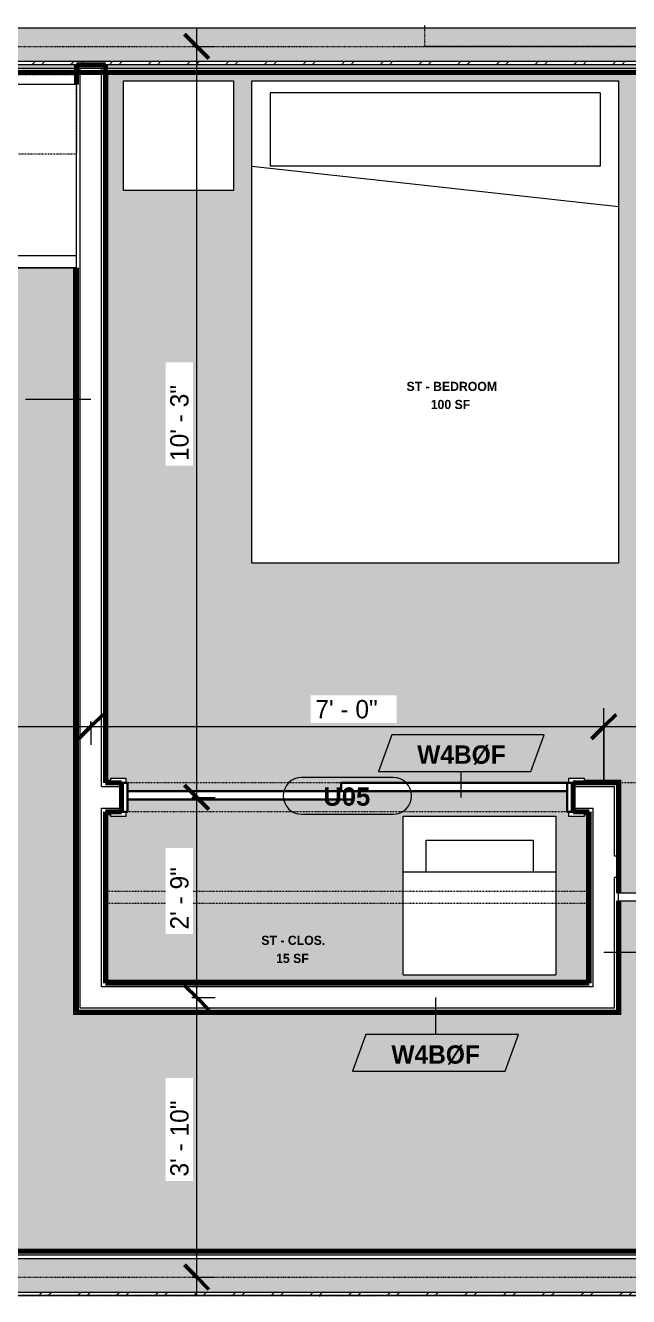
# Model space of a CAD drawing. Header units: inches. Extents: x -3857 to -1458, y -18 to 10849.
# Drawn here: x -1713.4 to -1614.7, y 10345.4 to 10553.6 of the extents above; entities that cross this region are included whole.
import ezdxf

# ---------------------------------------------------------------- set-up
doc = ezdxf.new("R2010")
doc.units = ezdxf.units.IN
doc.header["$MEASUREMENT"] = 0
doc.linetypes.add('Dash', pattern=[0.25, 0.125, -0.125])
doc.linetypes.add('Dash 3_32_', pattern=[0.1875, 0.09375, -0.09375])
for name, color, linetype, lineweight in [('0-6', 130, 'Continuous', 5), ('A-ANNO-DIMS', 211, 'Continuous', 9), ('A-ANNO-DIMS-32', 211, 'Continuous', 9), ('A-AREA-IDEN', 2, 'Continuous', 9), ('A-DETL-1', 90, 'Dash 3_32_', 18), ('A-DOOR', 31, 'Continuous', 18), ('A-DOOR-3', 31, 'Continuous', 9), ('A-DOOR-4', 31, 'Continuous', 30), ('A-DOOR-5', 31, 'Continuous', 70), ('A-DOOR-FRAM-3', 31, 'Continuous', 30), ('A-DOOR-IDEN', 31, 'Continuous', 9), ('A-WALL', 113, 'Continuous', 18), ('A-WALL-1', 113, 'Continuous', 70), ('A-WALL-4', 250, 'Continuous', 18), ('A-WALL-IDEN', 211, 'Continuous', 9), ('A-WALL-PATT-1', 50, 'Continuous', 9), ('A-WALL-PATT-2', 8, 'Continuous', 9), ('A-WALL-PATT-3', 253, 'Continuous', 9), ('I-FURN', 30, 'Continuous', 9), ('I-FURN-HDLN', 30, 'Dash', 9), ('I-WALL-2', 7, 'Continuous', 70), ('P-SANR-FIXT', 6, 'Continuous', 9), ('Q-CASE', 31, 'Continuous', 9), ('Q-CASE-2', 31, 'Dash', 9), ('Q-CASE-HDLN', 31, 'Dash', 9), ('Q-SPCQ', 91, 'Continuous', 9)]:
    doc.layers.add(name, color=color, linetype=linetype, lineweight=lineweight)
doc.layers.add('A-AREA-PATT-1', color=255, linetype='Continuous', lineweight=9, transparency=1)
doc.styles.add('Arial_B', font='arialbd.ttf', dxfattribs={"height": 3})
doc.styles.add('Century Gothic', font='ufonts.com_century-gothic.ttf', dxfattribs={"height": 3})
doc.styles.add('Century Gothic_B', font='GOTHICB.TTF', dxfattribs={"height": 3})
doc.styles.add('Century Gothic_B_1', font='GOTHICB.TTF', dxfattribs={"height": 1.5})
doc.dimstyles.new('OD_1__HACK_2', dxfattribs={"dimscale": 12, "dimtxt": 3.132505, "dimasz": 0.333333, "dimexe": 0.25, "dimexo": 0.166667, "dimgap": 0.041667, "dimtad": 1, "dimdec": 0, "dimzin": 3, "dimdsep": 46, "dimlunit": 4, "dimtxsty": 'Century Gothic', "dimblk1": 'OBLIQUE', "dimblk2": 'OBLIQUE', "dimsah": 1, "dimcen": 0.09, "dimdle": 0.25, "dimazin": 0, "dimtfac": 1, "dimtdec": 4, "dimtix": 1, "dimtmove": 0, "dimatfit": 3, "dimfxl": 1, "dimtvp": 1, "dimtfill": 1, "dimfrac": 2, "dimtolj": 1, "dimtzin": 0, "dimarcsym": 2})
pattern_1 = [(0, (0, 0), (10.24, 2.56), [0.422, -7.258, 0.422, -7.258, -40.96]), (0, (0, 0), (10.24, 2.56), [-15.36, 0.422, -14.938, 0.422, -7.258, -17.92]), (0, (0, 0), (10.24, 2.56), [-38.4, 0.422, -4.698, 0.422, -12.378]), (120, (3.84, 1.28), (-7.33702503, 7.58810013), [0.422, -7.258, 0.422, -7.258, -40.96]), (120, (3.84, 1.28), (-7.33702503, 7.58810013), [-15.36, 0.422, -14.938, 0.422, -7.258, -17.92]), (120, (3.84, 1.28), (-7.33702503, 7.58810013), [-38.4, 0.422, -4.698, 0.422, -12.378]), (240, (5.12, 6.4), (-2.90297497, -10.14810013), [0.422, -7.258, 0.422, -7.258, -40.96]), (240, (5.12, 6.4), (-2.90297497, -10.14810013), [-15.36, 0.422, -14.938, 0.422, -7.258, -17.92]), (240, (5.12, 6.4), (-2.90297497, -10.14810013), [-38.4, 0.422, -4.698, 0.422, -12.378])]
pattern_2 = [(161.57, (0.16, 0.16), (-1.279773737, -0.000426766), [0, -9.107, 1.011, 0]), (18.43, (-0.16, 0.16), (-1.279773737, 0.000426766), [0, -9.107, 1.011, 0]), (108.43, (0.16, 0.16), (0.639452382, -3.199964008), [3.035, -7.083]), (71.57, (-0.16, 0.16), (0.639452382, 3.199964008), [3.035, -7.083])]
pattern_3 = [(45, (0, 0), (-3.1678384, 3.1678384), []), (45, (0, 4.8), (-3.1678384, 3.1678384), [])]

# ---------------------------------------------------------------- blocks, each defined once
blk = doc.blocks.new('CTR - 1st Phase - Common Walls_rvt-8-1ST FLOOR - STUDIO C - ADA TYPE B')
at = {"layer": 'A-WALL-PATT-1'}
h = blk.add_hatch(dxfattribs=at)
h.set_pattern_fill('FP_1', color=256, style=0, pattern_type=2)
h.set_pattern_definition(pattern_1)
h.paths.add_polyline_path([(-3679.49, 10546.56), (-3486.67, 10546.56), (-3486.67, 10547.19), (-3822.72, 10547.19), (-3822.72, 10546.56), (-3680.55, 10546.56)], flags=0)
h = blk.add_hatch(dxfattribs=at)
h.set_pattern_fill('FP_1', color=256, style=0, pattern_type=2)
h.set_pattern_definition(pattern_1)
h.paths.add_polyline_path([(-3673.43, 10545.94), (-3487.3, 10545.94), (-3487.3, 10546.56), (-3677.05, 10546.56), (-3677.05, 10545.94)], flags=0)
h.paths.add_polyline_path([(-3680.55, 10545.94), (-3680.55, 10546.56), (-3822.72, 10546.56), (-3822.72, 10545.94), (-3681.18, 10545.94)], flags=0)
h = blk.add_hatch(dxfattribs=at)
h.set_pattern_fill('FP_1', color=256, style=0, pattern_type=2)
h.set_pattern_definition(pattern_1)
h.paths.add_polyline_path([(-3739.11, 10352.21), (-3504.67, 10352.21), (-3504.67, 10352.84), (-3822.72, 10352.84), (-3822.72, 10352.21), (-3752.36, 10352.21)], flags=0)
h = blk.add_hatch(dxfattribs=at)
h.set_pattern_fill('FP_1', color=256, style=0, pattern_type=2)
h.set_pattern_definition(pattern_1)
h.paths.add_polyline_path([(-3822.72, 10345.42), (-3498.05, 10345.42), (-3498.05, 10345.59), (-3822.72, 10345.59)], flags=0)
at = {"layer": 'A-WALL-PATT-2'}
h = blk.add_hatch(dxfattribs=at)
h.set_pattern_fill('FP_2', color=256, style=0, pattern_type=2)
h.set_pattern_definition(pattern_3)
h.paths.add_polyline_path([(-3486.7, 10547.19), (-3486.67, 10547.19), (-3486.67, 10547.69), (-3822.72, 10547.69), (-3822.72, 10547.19), (-3487.04, 10547.19)], flags=0)
h = blk.add_hatch(dxfattribs=at)
h.set_pattern_fill('FP_2', color=256, style=0, pattern_type=2)
h.set_pattern_definition(pattern_3)
h.paths.add_polyline_path([(-3593.37, 10345.59), (-3498.67, 10345.59), (-3498.67, 10345.84), (-3499.17, 10345.84), (-3499.17, 10346.09), (-3822.72, 10346.09), (-3822.72, 10345.59), (-3619.87, 10345.59)], flags=0)
at = {"layer": 'A-WALL-PATT-3'}
h = blk.add_hatch(dxfattribs=at)
h.set_pattern_fill('FP_3', color=256, style=0, pattern_type=2)
h.set_pattern_definition(pattern_2)
h.paths.add_polyline_path([(-3487.37, 10547.69), (-3486.67, 10547.69), (-3486.67, 10553.19), (-3822.72, 10553.19), (-3822.72, 10547.69), (-3494, 10547.69)], flags=0)
h = blk.add_hatch(dxfattribs=at)
h.set_pattern_fill('FP_3', color=256, style=0, pattern_type=2)
h.set_pattern_definition(pattern_2)
h.paths.add_polyline_path([(-3500.62, 10346.09), (-3499.17, 10346.09), (-3499.17, 10351.59), (-3822.72, 10351.59), (-3822.72, 10346.09), (-3501.67, 10346.09)], flags=0)
at = {"layer": 'A-WALL-4'}
for p, q in [((-3487.3, 10553.19), (-3822.72, 10553.19)), ((-3487.3, 10547.69), (-3822.72, 10547.69)), ((-3487.3, 10547.19), (-3822.72, 10547.19)), ((-3487.3, 10546.56), (-3822.72, 10546.56)), ((-3504.67, 10352.21), (-3822.72, 10352.21)), ((-3504.67, 10351.59), (-3822.72, 10351.59)), ((-3499.17, 10346.09), (-3822.72, 10346.09)), ((-3499.17, 10345.59), (-3822.72, 10345.59))]:
    blk.add_line(p, q, dxfattribs=at)
at = {"layer": 'I-WALL-2'}
for p, q in [((-3735.3, 10545.94), (-3487.3, 10545.94)), ((-3505.3, 10352.84), (-3822.72, 10352.84))]:
    blk.add_line(p, q, dxfattribs=at)
blk = doc.blocks.new('Basic Wall _ INT - W4BØF - _5_8 GYP - 2X4 WOOD_BATT_ - 5_8 GYP_ - ___-2682985-1ST FLOOR - STUDIO C - ADA TYPE B')
at = {"layer": 'A-WALL'}
for p, q in [((-3675.55, 10429.69), (-3676.43, 10429.69)), ((-3676.01, 10429.98), (-3675.55, 10429.98)), ((-3598.05, 10429.98), (-3592.01, 10429.98)), ((-3592.3, 10429.69), (-3598.05, 10429.69))]:
    blk.add_line(p, q, dxfattribs=at)
at = {"layer": 'A-WALL', "flags": 128}
for points in [[(-3592.3, 10429.69), (-3592.3, 10429.69), (-3592.31, 10429.68), (-3592.32, 10429.67), (-3592.34, 10429.65), (-3592.36, 10429.63), (-3592.38, 10429.61)], [(-3592.01, 10429.98), (-3592.13, 10429.86), (-3592.22, 10429.77), (-3592.28, 10429.71), (-3592.3, 10429.69)]]:
    blk.add_lwpolyline(points, dxfattribs=at)
blk = doc.blocks.new('Basic Wall _ INT - W4BØF - _5_8 GYP - 2X4 WOOD_BATT_ - 5_8 GYP_ - ___-2682984-1ST FLOOR - STUDIO C - ADA TYPE B')
at = {"layer": 'A-WALL'}
for p, q in [((-3676.43, 10424.69), (-3675.55, 10424.69)), ((-3676.01, 10424.4), (-3675.55, 10424.4)), ((-3598.05, 10424.69), (-3597.3, 10424.69)), ((-3598.05, 10424.4), (-3597.59, 10424.4))]:
    blk.add_line(p, q, dxfattribs=at)
at = {"layer": 'A-WALL', "flags": 128}
for points in [[(-3597.3, 10424.69), (-3597.32, 10424.67), (-3597.38, 10424.61), (-3597.47, 10424.52), (-3597.59, 10424.4)], [(-3597.22, 10424.77), (-3597.24, 10424.75), (-3597.26, 10424.73), (-3597.27, 10424.71), (-3597.29, 10424.7), (-3597.3, 10424.69), (-3597.3, 10424.69)]]:
    blk.add_lwpolyline(points, dxfattribs=at)
blk = doc.blocks.new('SLIDING - FLUSH - 6-0 x 6-8-3203588-1ST FLOOR - STUDIO C - ADA TYPE B')
at = {"layer": 'A-DOOR-3'}
for p, q in [((-38.75, 3.25), (-36.25, 3.25)), ((-38.75, 2.5), (-38.75, 3.25)), ((-36.25, 2.5), (-38.75, 2.5)), ((-36.25, 3.25), (-36.25, 2.5)), ((36.25, 3.25), (38.75, 3.25)), ((36.25, 2.5), (36.25, 3.25)), ((38.75, 2.5), (36.25, 2.5)), ((38.75, 3.25), (38.75, 2.5)), ((-38.75, -2.25), (-36.25, -2.25)), ((-38.75, -3), (-38.75, -2.25)), ((-36.25, -3), (-38.75, -3)), ((-36.25, -2.25), (-36.25, -3)), ((36.25, -2.25), (38.75, -2.25)), ((36.25, -3), (36.25, -2.25)), ((38.75, -3), (36.25, -3)), ((38.75, -2.25), (38.75, -3))]:
    blk.add_line(p, q, dxfattribs=at)
at = {"layer": 'A-DOOR-4'}
for p, q in [((-1, -0.875), (-1, 0.5)), ((-1, 0.5), (36, 0.5)), ((36, 0.5), (36, -0.875)), ((-36, -2.25), (-36, -0.875)), ((-36, -0.875), (1, -0.875)), ((36, -0.875), (-1, -0.875)), ((1, -0.875), (1, -2.25)), ((1, -2.25), (-36, -2.25))]:
    blk.add_line(p, q, dxfattribs=at)
at = {"layer": 'A-DOOR-FRAM-3'}
for p, q in [((-37, -2.25), (-37, 2.5)), ((-37, 2.5), (-36, 2.5)), ((-36, 2.5), (-36, -2.25)), ((36, 2.5), (37, 2.5)), ((36, -2.25), (36, 2.5)), ((37, 2.5), (37, -2.25)), ((-36, -2.25), (-37, -2.25)), ((37, -2.25), (36, -2.25))]:
    blk.add_line(p, q, dxfattribs=at)
blk = doc.blocks.new('Basic Wall _ INT - W4BØF - _5_8 GYP - 2X4 WOOD_BATT_ - 5_8 GYP_ - ___-2682987-1ST FLOOR - STUDIO C - ADA TYPE B')
at = {"layer": 'A-WALL'}
for p, q in [((-3676.3, 10429.56), (-3676.3, 10545.94)), ((-3676.01, 10429.98), (-3676.01, 10545.94)), ((-3676.3, 10396.89), (-3676.3, 10424.81)), ((-3676.01, 10397.18), (-3676.01, 10424.4))]:
    blk.add_line(p, q, dxfattribs=at)
at = {"layer": 'A-WALL', "flags": 128}
for points in [[(-3676.3, 10396.89), (-3676.31, 10396.89), (-3676.31, 10396.88), (-3676.33, 10396.87), (-3676.34, 10396.85), (-3676.36, 10396.83), (-3676.38, 10396.81)], [(-3676.01, 10397.18), (-3676.13, 10397.06), (-3676.23, 10396.97), (-3676.28, 10396.91), (-3676.3, 10396.89)]]:
    blk.add_lwpolyline(points, dxfattribs=at)
blk = doc.blocks.new('Basic Wall _ INT - W4BØF - _5_8 GYP - 2X4 WOOD_BATT_ - 5_8 GYP_ - ___-2682986-1ST FLOOR - STUDIO C - ADA TYPE B')
at = {"layer": 'A-WALL'}
for p, q in [((-3681.59, 10391.6), (-3681.59, 10513.94)), ((-3681.3, 10513.94), (-3681.3, 10391.89))]:
    blk.add_line(p, q, dxfattribs=at)
at = {"layer": 'A-WALL', "flags": 128}
for points in [[(-3681.3, 10391.89), (-3681.32, 10391.87), (-3681.38, 10391.81), (-3681.47, 10391.72), (-3681.59, 10391.6)], [(-3681.22, 10391.97), (-3681.24, 10391.95), (-3681.26, 10391.93), (-3681.28, 10391.91), (-3681.29, 10391.9), (-3681.3, 10391.89), (-3681.3, 10391.89)]]:
    blk.add_lwpolyline(points, dxfattribs=at)
blk = doc.blocks.new('Basic Wall _ INT - W4BØF - _5_8 GYP - 2X4 WOOD_BATT_ - 5_8 GYP_ - ___-2682989-1ST FLOOR - STUDIO C - ADA TYPE B')
at = {"layer": 'A-WALL'}
for p, q in [((-3681.3, 10391.89), (-3592.3, 10391.89)), ((-3592.01, 10391.6), (-3681.59, 10391.6))]:
    blk.add_line(p, q, dxfattribs=at)
at = {"layer": 'A-WALL', "flags": 128}
for points in [[(-3681.59, 10391.6), (-3681.47, 10391.72), (-3681.38, 10391.81), (-3681.32, 10391.87), (-3681.3, 10391.89)], [(-3681.3, 10391.89), (-3681.3, 10391.89), (-3681.29, 10391.9), (-3681.28, 10391.91), (-3681.26, 10391.93), (-3681.24, 10391.95), (-3681.22, 10391.97)], [(-3592.38, 10391.97), (-3592.36, 10391.95), (-3592.34, 10391.93), (-3592.32, 10391.91), (-3592.31, 10391.9), (-3592.3, 10391.89), (-3592.3, 10391.89)], [(-3592.3, 10391.89), (-3592.28, 10391.87), (-3592.22, 10391.81), (-3592.13, 10391.72), (-3592.01, 10391.6)]]:
    blk.add_lwpolyline(points, dxfattribs=at)
blk = doc.blocks.new('Basic Wall _ INT - W4BØF - _5_8 GYP - 2X4 WOOD_BATT_ - 5_8 GYP_ - ___-2682988-1ST FLOOR - STUDIO C - ADA TYPE B')
at = {"layer": 'A-WALL'}
for p, q in [((-3597.3, 10396.89), (-3676.3, 10396.89)), ((-3597.59, 10397.18), (-3676.01, 10397.18))]:
    blk.add_line(p, q, dxfattribs=at)
at = {"layer": 'A-WALL', "flags": 128}
for points in [[(-3676.38, 10396.81), (-3676.36, 10396.83), (-3676.34, 10396.85), (-3676.33, 10396.87), (-3676.31, 10396.88), (-3676.31, 10396.89), (-3676.3, 10396.89)], [(-3676.3, 10396.89), (-3676.28, 10396.91), (-3676.23, 10396.97), (-3676.13, 10397.06), (-3676.01, 10397.18)], [(-3597.59, 10397.18), (-3597.47, 10397.06), (-3597.38, 10396.97), (-3597.32, 10396.91), (-3597.3, 10396.89)], [(-3597.3, 10396.89), (-3597.3, 10396.89), (-3597.29, 10396.88), (-3597.27, 10396.87), (-3597.26, 10396.85), (-3597.24, 10396.83), (-3597.22, 10396.81)]]:
    blk.add_lwpolyline(points, dxfattribs=at)
blk = doc.blocks.new('Basic Wall _ INT - W4BØF - _5_8 GYP - 2X4 WOOD_BATT_ - 5_8 GYP_ - ___-2682991-1ST FLOOR - STUDIO C - ADA TYPE B')
at = {"layer": 'A-WALL'}
for p, q in [((-3597.59, 10397.18), (-3597.59, 10424.4)), ((-3597.3, 10424.69), (-3597.3, 10396.89))]:
    blk.add_line(p, q, dxfattribs=at)
at = {"layer": 'A-WALL', "flags": 128}
for points in [[(-3597.59, 10424.4), (-3597.47, 10424.52), (-3597.38, 10424.61), (-3597.32, 10424.67), (-3597.3, 10424.69)], [(-3597.3, 10424.69), (-3597.3, 10424.69), (-3597.29, 10424.7), (-3597.27, 10424.71), (-3597.26, 10424.73), (-3597.24, 10424.75), (-3597.22, 10424.77)], [(-3597.3, 10396.89), (-3597.32, 10396.91), (-3597.38, 10396.97), (-3597.47, 10397.06), (-3597.59, 10397.18)], [(-3597.22, 10396.81), (-3597.24, 10396.83), (-3597.26, 10396.85), (-3597.27, 10396.87), (-3597.29, 10396.88), (-3597.3, 10396.89), (-3597.3, 10396.89)]]:
    blk.add_lwpolyline(points, dxfattribs=at)
blk = doc.blocks.new('Basic Wall _ INT - W4BØF - _5_8 GYP - 2X4 WOOD_BATT_ - 5_8 GYP_ - ___-2682990-1ST FLOOR - STUDIO C - ADA TYPE B')
at = {"layer": 'A-WALL'}
for p, q in [((-3592.3, 10411.47), (-3592.3, 10429.69)), ((-3592.01, 10411.47), (-3592.01, 10429.98)), ((-3592.3, 10391.89), (-3592.3, 10410.22)), ((-3592.01, 10391.6), (-3592.01, 10410.22))]:
    blk.add_line(p, q, dxfattribs=at)
at = {"layer": 'A-WALL', "flags": 128}
for points in [[(-3592.38, 10429.61), (-3592.36, 10429.63), (-3592.34, 10429.65), (-3592.32, 10429.67), (-3592.31, 10429.68), (-3592.3, 10429.69), (-3592.3, 10429.69)], [(-3592.3, 10429.69), (-3592.28, 10429.71), (-3592.22, 10429.77), (-3592.13, 10429.86), (-3592.01, 10429.98)], [(-3592.3, 10391.89), (-3592.3, 10391.89), (-3592.31, 10391.9), (-3592.32, 10391.91), (-3592.34, 10391.93), (-3592.36, 10391.95), (-3592.38, 10391.97)], [(-3592.01, 10391.6), (-3592.13, 10391.72), (-3592.22, 10391.81), (-3592.28, 10391.87), (-3592.3, 10391.89)]]:
    blk.add_lwpolyline(points, dxfattribs=at)
blk = doc.blocks.new('Stacked Washer and Dryer - 26_x25_ - Private-1352637-1ST FLOOR - STUDIO C - ADA TYPE B')
at = {"layer": 'P-SANR-FIXT'}
for p, q in [((0, 12.5), (26, 12.5)), ((0, 12.5), (0, -12.5)), ((16.90625, 12.5), (16.90625, -12.5)), ((26, 12.5), (26, -12.5)), ((16.90625, 8.75), (22.09375, 8.75)), ((22.09375, 8.75), (22.09375, -8.75)), ((22.09375, -8.75), (16.90625, -8.75)), ((26, -12.5), (0, -12.5))]:
    blk.add_line(p, q, dxfattribs=at)
blk = doc.blocks.new('BARN - FLUSH - 3-0 x 7-0 BARN DOOR-3238941-1ST FLOOR - STUDIO C - ADA TYPE B')
at = {"layer": 'A-DOOR'}
for p, q in [((18, 5.57), (-60, 5.57)), ((-60, 4.95), (-60, 5.57)), ((-60, 4.32), (-60, 4.95)), ((-60, 4.32), (18, 4.32)), ((-56, 6), (-54.5, 6)), ((-56, 6), (-56, 5.67)), ((-56, 5.67), (-54.5, 5.67)), ((-54.5, 5.67), (-54.5, 6)), ((-23.5, 6), (-22, 6)), ((-23.5, 5.67), (-23.5, 6)), ((-23.5, 5.67), (-22, 5.67)), ((-22, 6), (-22, 5.67)), ((18, 5.57), (18, 4.95)), ((18, 4.95), (18, 4.32)), ((-52, 4.07), (-26, 4.07))]:
    blk.add_line(p, q, dxfattribs=at)
at = {"layer": 'A-DOOR-5'}
for p, q in [((-57, 5.82), (-56, 5.82)), ((-57, 5.57), (-57, 5.82)), ((-57, 4.07), (-57, 4.32)), ((-54.5, 5.82), (-23.5, 5.82)), ((-52, 4.33), (-52, 4.07)), ((-26, 4.07), (-26, 4.32)), ((-22, 5.82), (-21, 5.82)), ((-21, 5.82), (-21, 5.57)), ((-21, 4.32), (-21, 4.07)), ((-52, 4.07), (-57, 4.07)), ((-21, 4.07), (-26, 4.07))]:
    blk.add_line(p, q, dxfattribs=at)
blk = doc.blocks.new('OD_CW_Closet - OD_CW_Closet-3237183-1ST FLOOR - STUDIO C - ADA TYPE B')
at = {"layer": 'Q-CASE-HDLN'}
for p, q in [((79.99, 24), (0.74, 24)), ((0.74, 24), (0.74, -4.05)), ((79.99, -4.05), (79.99, 24)), ((0.74, 10.97), (79.99, 10.97)), ((0.74, 8.97), (79.99, 8.97)), ((0.74, -4.05), (79.99, -4.05))]:
    blk.add_line(p, q, dxfattribs=at)
blk = doc.blocks.new('Refrigerator_-_Side-by-Side_6047 - 36_ X 30_-345559-1ST FLOOR - STUDIO C - ADA TYPE B')
at = {"layer": 'Q-SPCQ'}
for p, q in [((17.87, 14.42), (-17.88, 14.42)), ((-17.88, 14.42), (-17.88, -15.58)), ((17.87, -15.58), (17.87, 14.42)), ((-17.88, -13.58), (-3.13, -13.58)), ((-17.88, -13.58), (-17.88, -15.58)), ((-3.13, -15.58), (-3.13, -13.58)), ((-2.63, -13.58), (17.87, -13.58)), ((-2.63, -13.58), (-2.63, -15.58)), ((17.87, -15.58), (17.87, -13.58)), ((-17.88, -15.58), (17.87, -15.58)), ((-3.13, -15.58), (-17.88, -15.58)), ((17.87, -15.58), (-2.63, -15.58))]:
    blk.add_line(p, q, dxfattribs=at)
blk = doc.blocks.new('Bed-Standard - Queen 60_ x 79_-1433484-1ST FLOOR - STUDIO C - ADA TYPE B')
at = {"layer": 'I-FURN'}
for p, q in [((-19.31, 41.3), (40.69, 41.3)), ((-19.31, -37.7), (-19.31, 41.3)), ((40.69, 41.3), (40.69, -37.7)), ((40.69, -23.7), (-19.31, -17.13)), ((-16.31, -23.7), (37.69, -23.7)), ((-16.31, -35.7), (-16.31, -23.7)), ((37.69, -35.7), (37.69, -23.7)), ((-16.31, -35.7), (37.69, -35.7)), ((40.69, -37.7), (-19.31, -37.7))]:
    blk.add_line(p, q, dxfattribs=at)
at = {"layer": 'I-FURN-HDLN'}
for p, q in [((-55.31, 77.3), (-19.32, 77.3)), ((-55.31, -37.7), (-55.31, 77.3)), ((26.06, 77.3), (61.06, 77.3))]:
    blk.add_line(p, q, dxfattribs=at)
blk = doc.blocks.new('Table-Night Stand - 18_ x 18_ x 24_-1372838-1ST FLOOR - STUDIO C - ADA TYPE B')
at = {"layer": 'I-FURN'}
for p, q in [((0.15, 0), (18.15, 0)), ((0.15, -18), (0.15, 0)), ((18.15, 0), (18.15, -18)), ((18.15, -18), (0.15, -18))]:
    blk.add_line(p, q, dxfattribs=at)
blk = doc.blocks.new('300 Series Wall Hung Cabinet_302 - 18_ x 36_-2359323-1ST FLOOR - STUDIO C - ADA TYPE B')
at = {"layer": 'Q-CASE'}
for p, q in [((-1.76, 14.69), (-2.25, 14.69)), ((-2.25, 14.69), (-2.25, 13.19)), ((-1.76, 13.19), (-1.76, 14.69)), ((2.24, 14.69), (1.75, 14.69)), ((1.75, 14.69), (1.75, 13.19)), ((2.24, 13.19), (2.24, 14.69)), ((-1.76, 13.19), (-2.25, 13.19)), ((2.24, 13.19), (1.75, 13.19))]:
    blk.add_line(p, q, dxfattribs=at)
at = {"layer": 'Q-CASE-2'}
for p, q in [((-18, 0.19), (-18, 13.19)), ((-18, 13.19), (18, 13.19)), ((18, 13.19), (18, 0.19)), ((18, 0.19), (-18, 0.19))]:
    blk.add_line(p, q, dxfattribs=at)
blk = doc.blocks.new('DIMBLOCK122-1ST FLOOR - STUDIO C - ADA TYPE B')
at = {"layer": 'A-ANNO-DIMS-32', "lineweight": 50}
for p, q in [((-1751.19, 10438.78), (-1749.19, 10440.78)), ((-1702.7, 10438.78), (-1700.7, 10440.78)), ((-1751.19, 10438.78), (-1753.19, 10436.78)), ((-1702.7, 10438.78), (-1704.7, 10436.78))]:
    blk.add_line(p, q, dxfattribs=at)
at = {"layer": 'A-ANNO-DIMS-32'}
for p, q in [((-1751.19, 10439.61), (-1751.19, 10435.78)), ((-1751.19, 10438.78), (-1751.19, 10439.61)), ((-1702.7, 10439.61), (-1702.7, 10435.78)), ((-1702.7, 10438.78), (-1702.7, 10439.61)), ((-1751.19, 10438.78), (-1702.7, 10438.78))]:
    blk.add_line(p, q, dxfattribs=at)
at = {"layer": 'A-ANNO-DIMS-32', "color": 0, "insert": (-1732.19, 10443.13), "char_height": 3, "width": 12.5897, "attachment_point": 1, "line_spacing_factor": 0.984502, "style": 'Century Gothic', "bg_fill": 3, "box_fill_scale": 1.25, "bg_fill_color": 256, "bg_fill_true_color": 13158600, "bg_fill_transparency": 0}
blk.add_mtext('4\' - 0"', dxfattribs=at)
blk = doc.blocks.new('_Oblique')
at = {"color": 0, "linetype": 'ByBlock', "lineweight": -2}
blk.add_line((-0.5, -0.5), (0.5, 0.5), dxfattribs=at)
blk = doc.blocks.new('DIMBLOCK123-1ST FLOOR - STUDIO C - ADA TYPE B')
at = {"layer": 'A-ANNO-DIMS-32'}
for p, q in [((-1618.7, 10429.19), (-1618.7, 10441.78)), ((-1702.7, 10439.61), (-1702.7, 10435.78)), ((-1702.7, 10438.78), (-1702.7, 10439.61)), ((-1702.7, 10438.78), (-1618.7, 10438.78)), ((-1618.7, 10438.78), (-1618.7, 10429.19))]:
    blk.add_line(p, q, dxfattribs=at)
at = {"layer": 'A-ANNO-DIMS-32', "lineweight": 50}
for p, q in [((-1702.7, 10438.78), (-1700.7, 10440.78)), ((-1618.7, 10438.78), (-1616.7, 10440.78)), ((-1702.7, 10438.78), (-1704.7, 10436.78)), ((-1618.7, 10438.78), (-1620.7, 10436.78))]:
    blk.add_line(p, q, dxfattribs=at)
at = {"layer": 'A-ANNO-DIMS-32', "color": 0, "insert": (-1665.95, 10443.13), "char_height": 3, "width": 12.5897, "attachment_point": 1, "line_spacing_factor": 0.984502, "style": 'Century Gothic', "bg_fill": 3, "box_fill_scale": 1.25, "bg_fill_color": 256, "bg_fill_true_color": 13158600, "bg_fill_transparency": 0}
blk.add_mtext('7\' - 0"', dxfattribs=at)
blk = doc.blocks.new('DIMBLOCK124-1ST FLOOR - STUDIO C - ADA TYPE B')
at = {"layer": 'A-ANNO-DIMS-32'}
for p, q in [((-1618.7, 10429.19), (-1618.7, 10441.78)), ((-1577.95, 10439.61), (-1577.95, 10435.78)), ((-1577.95, 10438.78), (-1577.95, 10439.61)), ((-1618.7, 10438.78), (-1577.95, 10438.78)), ((-1618.7, 10438.78), (-1618.7, 10429.19))]:
    blk.add_line(p, q, dxfattribs=at)
at = {"layer": 'A-ANNO-DIMS-32', "lineweight": 50}
for p, q in [((-1618.7, 10438.78), (-1616.7, 10440.78)), ((-1577.95, 10438.78), (-1575.95, 10440.78)), ((-1618.7, 10438.78), (-1620.7, 10436.78)), ((-1577.95, 10438.78), (-1579.95, 10436.78))]:
    blk.add_line(p, q, dxfattribs=at)
at = {"layer": 'A-ANNO-DIMS-32', "color": 0, "insert": (-1603.57, 10443.13), "char_height": 3, "width": 12.5897, "attachment_point": 1, "line_spacing_factor": 0.984502, "style": 'Century Gothic', "bg_fill": 3, "box_fill_scale": 1.25, "bg_fill_color": 256, "bg_fill_true_color": 13158600, "bg_fill_transparency": 0}
blk.add_mtext('3\' - 5"', dxfattribs=at)
blk = doc.blocks.new('DIMBLOCK132-1ST FLOOR - STUDIO C - ADA TYPE B')
at = {"layer": 'A-ANNO-DIMS-32', "lineweight": 50}
for p, q in [((-1685.37, 10394.39), (-1687.37, 10396.39)), ((-1685.37, 10394.39), (-1683.37, 10392.39)), ((-1685.37, 10348.59), (-1687.37, 10350.59)), ((-1685.37, 10348.59), (-1683.37, 10346.59))]:
    blk.add_line(p, q, dxfattribs=at)
at = {"layer": 'A-ANNO-DIMS-32'}
for p, q in [((-1686.19, 10394.39), (-1682.37, 10394.39)), ((-1685.37, 10394.39), (-1686.19, 10394.39)), ((-1685.37, 10345.59), (-1685.37, 10394.39)), ((-1686.19, 10348.59), (-1682.37, 10348.59)), ((-1685.37, 10348.59), (-1686.19, 10348.59))]:
    blk.add_line(p, q, dxfattribs=at)
at = {"layer": 'A-ANNO-DIMS-32', "color": 0, "insert": (-1689.71, 10365.08), "char_height": 3, "width": 15.394, "attachment_point": 1, "rotation": 90, "line_spacing_factor": 0.984502, "style": 'Century Gothic', "bg_fill": 3, "box_fill_scale": 1.25, "bg_fill_color": 256, "bg_fill_true_color": 13158600, "bg_fill_transparency": 0}
blk.add_mtext('3\' - 10"', dxfattribs=at)
blk = doc.blocks.new('DIMBLOCK133-1ST FLOOR - STUDIO C - ADA TYPE B')
at = {"layer": 'A-ANNO-DIMS-32', "lineweight": 50}
for p, q in [((-1685.37, 10427.19), (-1687.37, 10429.19)), ((-1685.37, 10427.19), (-1683.37, 10425.19)), ((-1685.37, 10394.39), (-1687.37, 10396.39)), ((-1685.37, 10394.39), (-1683.37, 10392.39))]:
    blk.add_line(p, q, dxfattribs=at)
at = {"layer": 'A-ANNO-DIMS-32'}
for p, q in [((-1686.19, 10427.19), (-1682.37, 10427.19)), ((-1685.37, 10427.19), (-1686.19, 10427.19)), ((-1685.37, 10394.39), (-1685.37, 10427.19)), ((-1686.19, 10394.39), (-1682.37, 10394.39)), ((-1685.37, 10394.39), (-1686.19, 10394.39))]:
    blk.add_line(p, q, dxfattribs=at)
at = {"layer": 'A-ANNO-DIMS-32', "color": 0, "insert": (-1689.71, 10405.54), "char_height": 3, "width": 12.5897, "attachment_point": 1, "rotation": 90, "line_spacing_factor": 0.984502, "style": 'Century Gothic', "bg_fill": 3, "box_fill_scale": 1.25, "bg_fill_color": 256, "bg_fill_true_color": 13158600, "bg_fill_transparency": 0}
blk.add_mtext('2\' - 9"', dxfattribs=at)
blk = doc.blocks.new('DIMBLOCK134-1ST FLOOR - STUDIO C - ADA TYPE B')
at = {"layer": 'A-ANNO-DIMS-32', "lineweight": 50}
for p, q in [((-1685.37, 10550.19), (-1687.37, 10552.19)), ((-1685.37, 10550.19), (-1683.37, 10548.19)), ((-1685.37, 10427.19), (-1687.37, 10429.19)), ((-1685.37, 10427.19), (-1683.37, 10425.19))]:
    blk.add_line(p, q, dxfattribs=at)
at = {"layer": 'A-ANNO-DIMS-32'}
for p, q in [((-1685.37, 10427.19), (-1685.37, 10553.19)), ((-1686.19, 10550.19), (-1682.37, 10550.19)), ((-1685.37, 10550.19), (-1686.19, 10550.19)), ((-1686.19, 10427.19), (-1682.37, 10427.19)), ((-1685.37, 10427.19), (-1686.19, 10427.19))]:
    blk.add_line(p, q, dxfattribs=at)
at = {"layer": 'A-ANNO-DIMS-32', "color": 0, "insert": (-1689.71, 10482.28), "char_height": 3, "width": 15.394, "attachment_point": 1, "rotation": 90, "line_spacing_factor": 0.984502, "style": 'Century Gothic', "bg_fill": 3, "box_fill_scale": 1.25, "bg_fill_color": 256, "bg_fill_true_color": 13158600, "bg_fill_transparency": 0}
blk.add_mtext('10\' - 3"', dxfattribs=at)
blk = doc.blocks.new('Door Tag - Type Mark-2601225-1ST FLOOR - STUDIO C - ADA TYPE B')
at = {"layer": 'A-DOOR-IDEN'}
for p, q in [((0.234375, 0.09375), (-0.234375, 0.09375)), ((-0.234375, -0.09375), (0.234375, -0.09375))]:
    blk.add_line(p, q, dxfattribs=at)
for centre, start, end in [((-0.234375, 0), 90, 270), ((0.234375, 0), 270, 90)]:
    blk.add_arc(centre, 0.09375, start, end, dxfattribs=at)
blk = doc.blocks.new('Wall Tag - ONE-2663183-1ST FLOOR - STUDIO C - ADA TYPE B')
at = {"layer": 'A-WALL-IDEN'}
for p, q in [((-0.3561, 0.0937), (-0.4244, -0.0937)), ((0.4244, 0.0937), (-0.3561, 0.0937)), ((0.3561, -0.0937), (0.4244, 0.0937)), ((-0.4244, -0.0937), (0.3561, -0.0937))]:
    blk.add_line(p, q, dxfattribs=at)

msp = doc.modelspace()

# ---------------------------------------------------------------- hatches: boundary and pattern name
at = {"layer": 'A-AREA-PATT-1'}
h = msp.add_hatch(color=256, dxfattribs=at)
h.paths.add_polyline_path([(-1813.41, 10352.84), (-1702.7, 10352.84), (-1702.7, 10391.6), (-1705.49, 10391.6), (-1705.49, 10513.94), (-1740.83, 10513.94), (-1740.83, 10521.94), (-1759.38, 10521.94), (-1759.38, 10530.34), (-1760.38, 10530.34), (-1760.38, 10523.38), (-1788.38, 10523.38), (-1788.38, 10530.34), (-1789.08, 10530.35), (-1789.08, 10531.33), (-1788.38, 10531.33), (-1788.38, 10531.45), (-1789.08, 10531.45), (-1789.08, 10545.56), (-1789.38, 10545.56), (-1789.38, 10521.94), (-1789.63, 10521.94), (-1789.64, 10519.52), (-1789.66, 10519.47), (-1789.72, 10519.4), (-1789.82, 10519.38), (-1790.72, 10519.37), (-1790.72, 10519.13), (-1793.34, 10519.13), (-1793.34, 10518.88), (-1793.93, 10518.88), (-1793.93, 10519.13), (-1794.52, 10519.13), (-1794.52, 10518.88), (-1795.11, 10518.88), (-1795.11, 10519.13), (-1795.7, 10519.13), (-1795.7, 10518.88), (-1796.29, 10518.88), (-1796.29, 10519.13), (-1796.89, 10519.13), (-1796.89, 10518.88), (-1797.48, 10518.88), (-1797.48, 10519.13), (-1806.83, 10519.13), (-1806.83, 10518.88), (-1808.8, 10518.88), (-1808.8, 10519.13), (-1812.53, 10519.13), (-1812.53, 10519.38), (-1813.48, 10519.38), (-1813.57, 10519.43), (-1813.62, 10519.52), (-1813.63, 10519.57), (-1813.63, 10520.49), (-1846.63, 10520.49), (-1846.63, 10521.94), (-1847.1, 10521.94), (-1847.1, 10394.98), (-1846.73, 10394.98), (-1846.73, 10397.77), (-1818.58, 10397.77), (-1818.58, 10394.98), (-1816.2, 10394.98), (-1816.2, 10361.36), (-1813.41, 10361.36), (-1813.41, 10353.09)], flags=0)
h.paths.add_polyline_path([(-1807.34, 10352.97), (-1807.34, 10369.1), (-1806.68, 10369.1), (-1806.68, 10369.13), (-1806.19, 10369.13), (-1806.19, 10369.1), (-1790.99, 10369.1), (-1790.99, 10369.13), (-1790, 10369.13), (-1790, 10369.1), (-1789.34, 10369.1), (-1789.34, 10365.1), (-1753.34, 10365.1), (-1753.34, 10369.1), (-1752.67, 10369.1), (-1752.67, 10369.13), (-1751.68, 10369.13), (-1751.68, 10369.1), (-1736.49, 10369.1), (-1736.49, 10369.13), (-1736, 10369.13), (-1736, 10369.1), (-1735.34, 10369.1), (-1735.34, 10352.97), (-1806.34, 10352.97)], flags=0)
h.paths.add_polyline_path([(-1802.76, 10385.1), (-1813.83, 10385.1), (-1813.83, 10415.1), (-1753.83, 10415.1), (-1753.83, 10385.1), (-1776.26, 10385.1)], flags=0)
h.paths.add_polyline_path([(-1829.19, 10429.74), (-1829.19, 10430.74), (-1835.19, 10430.74), (-1835.19, 10465.74), (-1751.19, 10465.74), (-1751.19, 10430.74), (-1757.19, 10430.74), (-1757.19, 10429.74), (-1824.09, 10429.74)], flags=0)
h.paths.add_polyline_path([(-1748.2, 10520.13), (-1751.95, 10520.13), (-1751.95, 10521.63), (-1751.46, 10521.63), (-1751.46, 10520.63), (-1748.7, 10520.63), (-1748.7, 10521.63), (-1748.2, 10521.63), (-1748.2, 10520.63)], flags=0)
h.paths.add_polyline_path([(-1759.99, 10531.33), (-1759.38, 10531.33), (-1759.38, 10531.45), (-1760.38, 10531.45), (-1760.38, 10531.33), (-1760, 10531.33)], flags=0)
h.paths.add_polyline_path([(-1847.1, 10545.94), (-1846.63, 10545.94), (-1846.63, 10550.19), (-1847.1, 10550.19), (-1847.1, 10546.56)], flags=0)
h = msp.add_hatch(color=256, dxfattribs=at)
h.paths.add_polyline_path([(-1615.91, 10415.79), (-1580.33, 10415.79), (-1580.33, 10418.16), (-1580.74, 10418.16), (-1580.74, 10420.79), (-1577.95, 10420.79), (-1577.95, 10490.79), (-1579.45, 10490.79), (-1579.45, 10454.79), (-1580.74, 10454.79), (-1580.74, 10545.94), (-1699.92, 10545.94), (-1699.92, 10429.98), (-1699.45, 10429.98), (-1699.45, 10430.31), (-1696.95, 10430.31), (-1696.95, 10429.56), (-1696.7, 10429.56), (-1696.7, 10428.19), (-1661.7, 10428.19), (-1661.7, 10429.56), (-1624.45, 10429.56), (-1624.45, 10430.31), (-1621.95, 10430.31), (-1621.95, 10429.98), (-1615.91, 10429.98), (-1615.91, 10416.99)], flags=0)
h.paths.add_polyline_path([(-1659.7, 10427.19), (-1624.7, 10427.19), (-1624.7, 10428.19), (-1659.7, 10428.19)], flags=0)
h.paths.add_polyline_path([(-1670.78, 10465.56), (-1676.33, 10465.56), (-1676.33, 10544.56), (-1616.33, 10544.56), (-1616.33, 10465.56), (-1670.27, 10465.56)], flags=0)
h.paths.add_polyline_path([(-1697.33, 10526.56), (-1697.33, 10544.56), (-1679.33, 10544.56), (-1679.33, 10526.56), (-1696.77, 10526.56)], flags=0)
h.paths.add_polyline_path([(-1610.61, 10526.56), (-1613.4, 10526.56), (-1613.4, 10544.56), (-1595.4, 10544.56), (-1595.4, 10526.56)], flags=0)
h = msp.add_hatch(color=256, dxfattribs=at)
h.paths.add_polyline_path([(-1699.92, 10397.18), (-1621.49, 10397.18), (-1621.49, 10424.4), (-1621.95, 10424.4), (-1621.95, 10424.06), (-1624.45, 10424.06), (-1624.45, 10424.81), (-1624.7, 10424.81), (-1624.7, 10427.19), (-1659.7, 10427.19), (-1659.7, 10426.81), (-1696.7, 10426.81), (-1696.7, 10424.81), (-1696.95, 10424.81), (-1696.95, 10424.06), (-1699.45, 10424.06), (-1699.45, 10424.4), (-1699.92, 10424.4), (-1699.92, 10397.47)], flags=0)
h.paths.add_polyline_path([(-1651.54, 10398.1), (-1651.54, 10424.1), (-1626.54, 10424.1), (-1626.54, 10398.1), (-1643.77, 10398.1)], flags=0)
h = msp.add_hatch(color=256, dxfattribs=at)
h.paths.add_polyline_path([(-1529.2, 10356.09), (-1565.2, 10356.09), (-1565.2, 10357.84), (-1529.2, 10357.84), (-1529.2, 10356.73)], flags=0)
h.paths.add_polyline_path([(-1670.27, 10352.84), (-1529.2, 10352.84), (-1529.2, 10356.09), (-1527.26, 10356.09), (-1527.26, 10356.71), (-1525.33, 10356.71), (-1525.33, 10391.46), (-1527.26, 10391.46), (-1527.26, 10392.09), (-1529.2, 10392.09), (-1529.2, 10413), (-1580.33, 10413), (-1580.33, 10415.79), (-1615.91, 10415.79), (-1615.91, 10411.47), (-1577.33, 10411.47), (-1577.33, 10411.72), (-1541.33, 10411.72), (-1541.33, 10411.47), (-1538.33, 10411.47), (-1538.33, 10410.22), (-1541.33, 10410.22), (-1541.33, 10409.97), (-1542.33, 10409.97), (-1542.33, 10409.79), (-1543.83, 10409.79), (-1543.83, 10409.97), (-1574.83, 10409.97), (-1574.83, 10409.79), (-1576.33, 10409.79), (-1576.33, 10409.97), (-1577.33, 10409.97), (-1577.33, 10410.22), (-1615.91, 10410.22), (-1615.91, 10391.6), (-1702.7, 10391.6), (-1702.7, 10352.84), (-1696.77, 10352.84)], flags=0)

# ---------------------------------------------------------------- linework, layer by layer
at = {"layer": 'A-DETL-1'}
for p, q in [((-1648.08, 10553.63), (-1648.08, 10550.19)), ((-1851.41, 10550.19), (-1511.2, 10550.19)), ((-1510.58, 10550.19), (-1648.08, 10550.19)), ((-1851.41, 10348.59), (-1529.2, 10348.59)), ((-1847.73, 10345.59), (-1525.33, 10345.59)), ((-1665.2, 10345.42), (-1665.2, 10345.59))]:
    msp.add_line(p, q, dxfattribs=at)
at = {"layer": 'A-WALL'}
for p, q in [((-1704.45, 10392.64), (-1704.45, 10546.56)), ((-1700.95, 10546.56), (-1704.45, 10546.56)), ((-1700.95, 10428.94), (-1700.95, 10546.56)), ((-1700.95, 10428.94), (-1697.7, 10428.94)), ((-1623.7, 10428.94), (-1616.95, 10428.94)), ((-1616.95, 10417.54), (-1616.95, 10428.94)), ((-1700.95, 10425.44), (-1697.7, 10425.44)), ((-1700.95, 10396.14), (-1700.95, 10425.44)), ((-1623.7, 10425.44), (-1620.45, 10425.44)), ((-1620.45, 10396.14), (-1620.45, 10425.44)), ((-1616.33, 10417.54), (-1616.95, 10417.54)), ((-1616.33, 10414.04), (-1616.95, 10414.04)), ((-1616.95, 10392.64), (-1616.95, 10414.04)), ((-1620.45, 10396.14), (-1700.95, 10396.14)), ((-1616.95, 10392.64), (-1704.45, 10392.64))]:
    msp.add_line(p, q, dxfattribs=at)
at = {"layer": 'A-WALL-1'}
for p, q in [((-1705.08, 10547.19), (-1705.08, 10543.94)), ((-1700.33, 10547.19), (-1705.08, 10547.19)), ((-1700.33, 10429.56), (-1700.33, 10547.19)), ((-1705.08, 10513.94), (-1705.08, 10392.01)), ((-1697.7, 10429.56), (-1700.33, 10429.56)), ((-1697.7, 10424.81), (-1697.7, 10429.56)), ((-1616.33, 10429.56), (-1623.7, 10429.56)), ((-1623.7, 10429.56), (-1623.7, 10424.81)), ((-1616.33, 10411.47), (-1616.33, 10429.56)), ((-1700.33, 10424.81), (-1697.7, 10424.81)), ((-1700.33, 10396.76), (-1700.33, 10424.81)), ((-1623.7, 10424.81), (-1621.08, 10424.81)), ((-1621.08, 10424.81), (-1621.08, 10396.76)), ((-1616.33, 10392.01), (-1616.33, 10410.22)), ((-1621.08, 10396.76), (-1700.33, 10396.76)), ((-1705.08, 10392.01), (-1616.33, 10392.01))]:
    msp.add_line(p, q, dxfattribs=at)
at = {"layer": 'A-WALL-IDEN'}
for p, q in [((-1702.7, 10492.37), (-1713.42, 10492.37)), ((-1618.7, 10401.85), (-1607.99, 10401.85)), ((-1646.27, 10394.39), (-1646.27, 10388.32))]:
    msp.add_line(p, q, dxfattribs=at)

# ---------------------------------------------------------------- block references
at = {"layer": '0-6'}
msp.add_blockref('CTR - 1st Phase - Common Walls_rvt-8-1ST FLOOR - STUDIO C - ADA TYPE B', (1976.1, 0), dxfattribs=at)
at = {"layer": 'A-DOOR', "rotation": 180}
for name, p in [('SLIDING - FLUSH - 6-0 x 6-8-3203588-1ST FLOOR - STUDIO C - ADA TYPE B', (-1660.7, 10427.31)), ('BARN - FLUSH - 3-0 x 7-0 BARN DOOR-3238941-1ST FLOOR - STUDIO C - ADA TYPE B', (-1598.33, 10415.79))]:
    msp.add_blockref(name, p, dxfattribs=at)
at = {"layer": 'A-WALL'}
for name in ['Basic Wall _ INT - W4BØF - _5_8 GYP - 2X4 WOOD_BATT_ - 5_8 GYP_ - ___-2682987-1ST FLOOR - STUDIO C - ADA TYPE B', 'Basic Wall _ INT - W4BØF - _5_8 GYP - 2X4 WOOD_BATT_ - 5_8 GYP_ - ___-2682986-1ST FLOOR - STUDIO C - ADA TYPE B', 'Basic Wall _ INT - W4BØF - _5_8 GYP - 2X4 WOOD_BATT_ - 5_8 GYP_ - ___-2682985-1ST FLOOR - STUDIO C - ADA TYPE B', 'Basic Wall _ INT - W4BØF - _5_8 GYP - 2X4 WOOD_BATT_ - 5_8 GYP_ - ___-2682990-1ST FLOOR - STUDIO C - ADA TYPE B', 'Basic Wall _ INT - W4BØF - _5_8 GYP - 2X4 WOOD_BATT_ - 5_8 GYP_ - ___-2682984-1ST FLOOR - STUDIO C - ADA TYPE B', 'Basic Wall _ INT - W4BØF - _5_8 GYP - 2X4 WOOD_BATT_ - 5_8 GYP_ - ___-2682991-1ST FLOOR - STUDIO C - ADA TYPE B', 'Basic Wall _ INT - W4BØF - _5_8 GYP - 2X4 WOOD_BATT_ - 5_8 GYP_ - ___-2682988-1ST FLOOR - STUDIO C - ADA TYPE B', 'Basic Wall _ INT - W4BØF - _5_8 GYP - 2X4 WOOD_BATT_ - 5_8 GYP_ - ___-2682989-1ST FLOOR - STUDIO C - ADA TYPE B']:
    msp.add_blockref(name, (1976.1, 0), dxfattribs=at)
at = {"layer": 'A-WALL-IDEN', "xscale": 31.99999999999999, "yscale": 31.99999999999999, "zscale": 31.99999999999999}
msp.add_blockref('Wall Tag - ONE-2663183-1ST FLOOR - STUDIO C - ADA TYPE B', (-1646.27, 10385.32), dxfattribs=at)
at = {"layer": 'I-FURN', "rotation": 180}
for name, p in [('Table-Night Stand - 18_ x 18_ x 24_-1372838-1ST FLOOR - STUDIO C - ADA TYPE B', (-1679.18, 10526.56)), ('Bed-Standard - Queen 60_ x 79_-1433484-1ST FLOOR - STUDIO C - ADA TYPE B', (-1635.64, 10506.86))]:
    msp.add_blockref(name, p, dxfattribs=at)
at = {"layer": 'P-SANR-FIXT', "rotation": 90.0000000000019}
msp.add_blockref('Stacked Washer and Dryer - 26_x25_ - Private-1352637-1ST FLOOR - STUDIO C - ADA TYPE B', (-1639.04, 10398.1), dxfattribs=at)
at = {"layer": 'Q-CASE', "rotation": 180}
for name, p in [('300 Series Wall Hung Cabinet_302 - 18_ x 36_-2359323-1ST FLOOR - STUDIO C - ADA TYPE B', (-1723.08, 10545.75)), ('OD_CW_Closet - OD_CW_Closet-3237183-1ST FLOOR - STUDIO C - ADA TYPE B', (-1620.34, 10420.76))]:
    msp.add_blockref(name, p, dxfattribs=at)
at = {"layer": 'Q-SPCQ'}
msp.add_blockref('Refrigerator_-_Side-by-Side_6047 - 36_ X 30_-345559-1ST FLOOR - STUDIO C - ADA TYPE B', (-1722.95, 10529.52), dxfattribs=at)

# ---------------------------------------------------------------- texts
at = {"layer": 'A-AREA-IDEN', "char_height": 1.5, "attachment_point": 1, "style": 'Century Gothic_B_1'}
for s, insert, width in [('ST - BEDROOM', (-1651.01, 10495.25), 16.665), ('100 SF', (-1647.05, 10492.29), 7.07), ('ST - CLOS.', (-1674.79, 10404.52), 11.615), ('15 SF', (-1672.37, 10401.56), 5.757)]:
    msp.add_mtext(s, dxfattribs=dict(at, insert=insert, width=width))
at = {"layer": 'A-WALL-IDEN', "insert": (-1653.49, 10386.57), "char_height": 3, "width": 17.372, "attachment_point": 1, "style": 'Century Gothic_B'}
msp.add_mtext('W4BØF', dxfattribs=at)

# ---------------------------------------------------------------- next in the draw order: dimensions: what is measured, and where the dimension line sits
at = {"layer": 'A-ANNO-DIMS'}
dim = msp.add_linear_dim(base=(-1702.7, 10438.78), p1=(-1751.19, 10441.61), p2=(-1702.7, 10441.61), dimstyle='OD_1__HACK_2', override={"dimpost": '<>', "dimfxl": 48.488281}, dxfattribs=at)
dim.commit()
dim.dimension.update_dxf_attribs({"geometry": 'DIMBLOCK122-1ST FLOOR - STUDIO C - ADA TYPE B', "text_midpoint": (-1726.95, 10440.86)})
dim = msp.add_linear_dim(base=(-1685.37, 10394.39), p1=(-1688.19, 10348.59), p2=(-1688.19, 10394.39), angle=90, dimstyle='OD_1__HACK_2', override={"dimpost": '<>', "dimfxl": 45.8}, dxfattribs=at)
dim.commit()
dim.dimension.update_dxf_attribs({"geometry": 'DIMBLOCK132-1ST FLOOR - STUDIO C - ADA TYPE B', "text_midpoint": (-1687.44, 10371.49)})

# ---------------------------------------------------------------- next in the draw order: dimensions: what is measured, and where the dimension line sits
dim = msp.add_linear_dim(base=(-1618.7, 10438.78), p1=(-1702.7, 10441.61), p2=(-1618.7, 10427.19), dimstyle='OD_1__HACK_2', override={"dimpost": '<>', "dimfxl": 85.233403}, dxfattribs=at)
dim.commit()
dim.dimension.update_dxf_attribs({"geometry": 'DIMBLOCK123-1ST FLOOR - STUDIO C - ADA TYPE B', "text_midpoint": (-1660.7, 10440.86)})

# ---------------------------------------------------------------- next in the draw order: linework, layer by layer
at = {"layer": 'A-WALL-IDEN'}
msp.add_line((-1642.04, 10427.19), (-1642.04, 10431.44), dxfattribs=at)

# ---------------------------------------------------------------- next in the draw order: block references
at = {"layer": 'A-DOOR-IDEN', "xscale": 31.99999999999999, "yscale": 31.99999999999999, "zscale": 31.99999999999999}
msp.add_blockref('Door Tag - Type Mark-2601225-1ST FLOOR - STUDIO C - ADA TYPE B', (-1660.7, 10427.44), dxfattribs=at)
at = {"layer": 'A-WALL-IDEN', "xscale": 31.99999999999999, "yscale": 31.99999999999999, "zscale": 31.99999999999999}
msp.add_blockref('Wall Tag - ONE-2663183-1ST FLOOR - STUDIO C - ADA TYPE B', (-1642.04, 10434.44), dxfattribs=at)

# ---------------------------------------------------------------- next in the draw order: texts
at = {"layer": 'A-DOOR-IDEN', "insert": (-1664.64, 10428.82), "char_height": 3, "width": 9.393, "attachment_point": 1, "style": 'Arial_B'}
msp.add_mtext('U05', dxfattribs=at)
at = {"layer": 'A-WALL-IDEN', "insert": (-1649.26, 10435.69), "char_height": 3, "width": 17.372, "attachment_point": 1, "style": 'Century Gothic_B'}
msp.add_mtext('W4BØF', dxfattribs=at)

# ---------------------------------------------------------------- next in the draw order: dimensions: what is measured, and where the dimension line sits
at = {"layer": 'A-ANNO-DIMS'}
dim = msp.add_linear_dim(base=(-1577.95, 10438.78), p1=(-1618.7, 10427.19), p2=(-1577.95, 10441.61), dimstyle='OD_1__HACK_2', override={"dimpost": '<>', "dimfxl": 43.227466}, dxfattribs=at)
dim.commit()
dim.dimension.update_dxf_attribs({"geometry": 'DIMBLOCK124-1ST FLOOR - STUDIO C - ADA TYPE B', "text_midpoint": (-1598.33, 10440.86)})
dim = msp.add_linear_dim(base=(-1685.37, 10427.19), p1=(-1688.19, 10394.39), p2=(-1688.19, 10427.19), angle=90, dimstyle='OD_1__HACK_2', override={"dimpost": '<>', "dimfxl": 32.8}, dxfattribs=at)
dim.commit()
dim.dimension.update_dxf_attribs({"geometry": 'DIMBLOCK133-1ST FLOOR - STUDIO C - ADA TYPE B', "text_midpoint": (-1687.44, 10410.79)})

# ---------------------------------------------------------------- next in the draw order: dimensions: what is measured, and where the dimension line sits
dim = msp.add_linear_dim(base=(-1685.37, 10550.19), p1=(-1688.19, 10427.19), p2=(-1688.19, 10550.19), angle=90, dimstyle='OD_1__HACK_2', override={"dimpost": '<>', "dimfxl": 123}, dxfattribs=at)
dim.commit()
dim.dimension.update_dxf_attribs({"geometry": 'DIMBLOCK134-1ST FLOOR - STUDIO C - ADA TYPE B', "text_midpoint": (-1687.44, 10488.69)})

doc.saveas('drawing.dxf')
